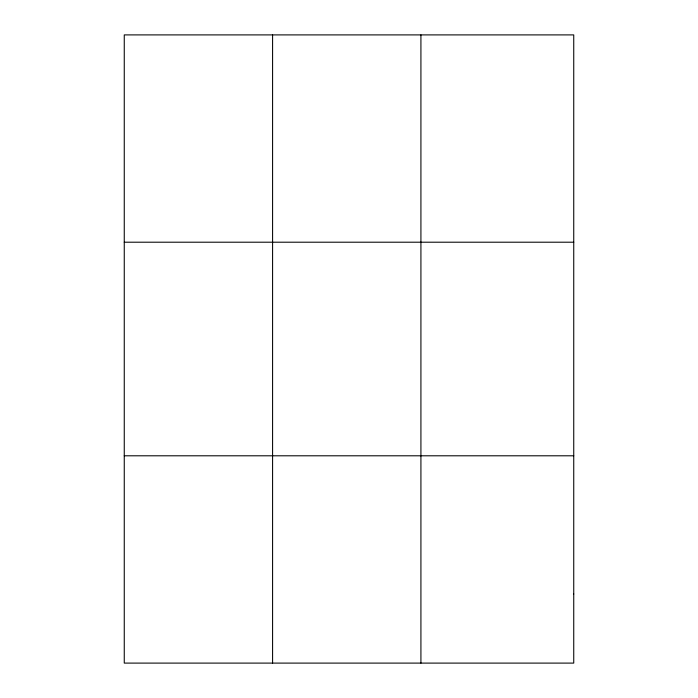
<?xml version="1.0" encoding="UTF-8"?>
<svg xmlns="http://www.w3.org/2000/svg" width="698" height="698" viewBox="0 0 698 698"><rect width="100%" height="100%" fill="white"/><g stroke="black" fill="none" stroke-linecap="round" stroke-linejoin="round"><path stroke-width="1.05" d="M272.586 34.9L272.586 663.1M420.92 34.9L420.92 663.1M124.261 242.206L573.739 242.206M124.261 455.794L573.739 455.794M573.739 593.998L573.739 663.1L124.261 663.1L124.261 34.9L573.739 34.9L573.739 593.998"/></g></svg>
